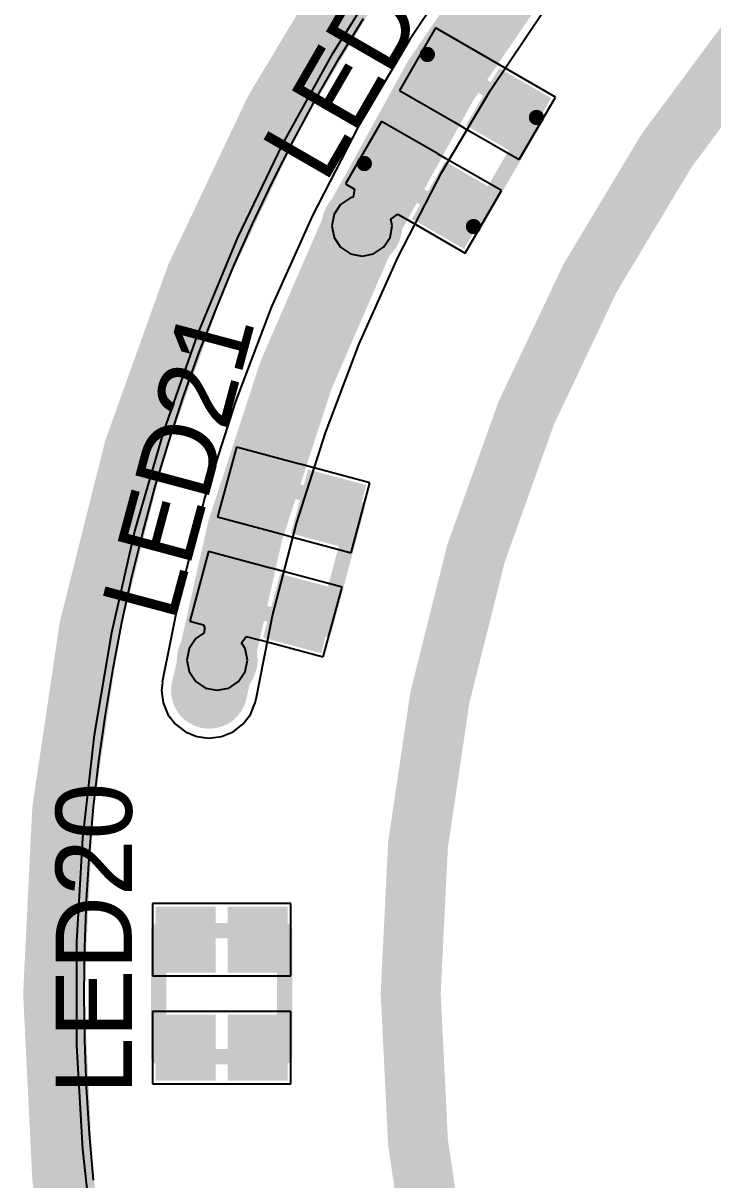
# Model space of a CAD drawing. Header units: millimetres. Extents: x 1.51 to 4.01, y 1.61 to 4.11.
# Drawn here: x 1.51 to 1.962, y 2.738 to 3.497 of the extents above; entities that cross this region are included whole.
import ezdxf

# ---------------------------------------------------------------- set-up
doc = ezdxf.new("R2010")
doc.units = ezdxf.units.MM
doc.header["$MEASUREMENT"] = 0
for name, color, linetype in [('BottomLayer', 5, 'Continuous'), ('BottomSolder', 6, 'Continuous'), ('InternalPlane1', 76, 'Continuous'), ('InternalPlane2', 16, 'Continuous'), ('Mechanical1', 6, 'Continuous'), ('Mechanical13', 56, 'Continuous'), ('Mechanical3', 76, 'Continuous'), ('MultiLayer', 9, 'Continuous'), ('TopLayer', 1, 'Continuous'), ('TopOverlay', 2, 'Continuous'), ('TopPaste', 8, 'Continuous'), ('TopSolder', 216, 'Continuous'), ('ViaHoleLayer', 16, 'Continuous')]:
    doc.layers.add(name, color=color, linetype=linetype)

# ---------------------------------------------------------------- blocks, each defined once
blk = doc.blocks.new('LTSN_N213EGBW_46')
at = {"layer": 'Mechanical13', "const_width": 0.01}
for points in [[(-0.0413386, -0.0413386), (-0.0413386, 0.0413386)], [(-0.0413386, 0.0413386), (0.0413386, 0.0413386)], [(0.0413386, -0.0413386), (0.0413386, 0.0413386)], [(-0.0413386, -0.0413386), (0.0413386, -0.0413386)]]:
    blk.add_lwpolyline(points, dxfattribs=at)
at = {"layer": 'Mechanical13', "const_width": 0.005}
for points in [[(-0.0438386, 0.0413386, 1), (-0.0388386, 0.0413386, 1)], [(-0.0438386, 0.0413386, 1), (-0.0388386, 0.0413386, 1)], [(0.0388386, 0.0413386, 1), (0.0438386, 0.0413386, 1)], [(0.0388386, 0.0413386, 1), (0.0438386, 0.0413386, 1)], [(-0.0438386, -0.0413386, 1), (-0.0388386, -0.0413386, 1)], [(-0.0438386, -0.0413386, 1), (-0.0388386, -0.0413386, 1)], [(0.0388386, -0.0413386, 1), (0.0438386, -0.0413386, 1)], [(0.0388386, -0.0413386, 1), (0.0438386, -0.0413386, 1)]]:
    blk.add_lwpolyline(points, format="xyb", close=True, dxfattribs=at)
at = {"layer": 'TopLayer'}
for points in [[(-0.03937, 0.0177166), (-0.007874, 0.0177166), (-0.03937, 0.0531496), (-0.007874, 0.0531496)], [(0.03937, 0.0531496), (0.007874, 0.0531496), (0.03937, 0.0177166), (0.007874, 0.0177166)], [(-0.007874, -0.0177166), (-0.03937, -0.0177166), (-0.007874, -0.0531496), (-0.03937, -0.0531496)], [(0.03937, -0.0177166), (0.007874, -0.0177166), (0.03937, -0.0531496), (0.007874, -0.0531496)]]:
    blk.add_solid(points, dxfattribs=at)
at = {"layer": 'TopPaste'}
for points in [[(-0.03937, 0.0177166), (-0.007874, 0.0177166), (-0.03937, 0.0531496), (-0.007874, 0.0531496)], [(0.03937, 0.0531496), (0.007874, 0.0531496), (0.03937, 0.0177166), (0.007874, 0.0177166)], [(-0.007874, -0.0177166), (-0.03937, -0.0177166), (-0.007874, -0.0531496), (-0.03937, -0.0531496)], [(0.03937, -0.0177166), (0.007874, -0.0177166), (0.03937, -0.0531496), (0.007874, -0.0531496)]]:
    blk.add_solid(points, dxfattribs=at)
at = {"layer": 'TopSolder'}
for points in [[(-0.04337, 0.0137166), (-0.003874, 0.0137166), (-0.04337, 0.0571496), (-0.003874, 0.0571496)], [(0.04337, 0.0571496), (0.003874, 0.0571496), (0.04337, 0.0137166), (0.003874, 0.0137166)], [(-0.003874, -0.0137166), (-0.04337, -0.0137166), (-0.003874, -0.0571496), (-0.04337, -0.0571496)], [(0.04337, -0.0137166), (0.003874, -0.0137166), (0.04337, -0.0571496), (0.003874, -0.0571496)]]:
    blk.add_solid(points, dxfattribs=at)
blk = doc.blocks.new('LTSN_N213EGBW_47')
at = {"layer": 'Mechanical13', "const_width": 0.01}
for points in [[(-0.0413386, -0.0413386), (-0.0413386, 0.0413386)], [(-0.0413386, 0.0413386), (0.0413386, 0.0413386)], [(0.0413386, -0.0413386), (0.0413386, 0.0413386)], [(-0.0413386, -0.0413386), (0.0413386, -0.0413386)]]:
    blk.add_lwpolyline(points, dxfattribs=at)
at = {"layer": 'Mechanical13', "const_width": 0.005}
for points in [[(-0.0438386, 0.0413386, 1), (-0.0388386, 0.0413386, 1)], [(-0.0438386, 0.0413386, 1), (-0.0388386, 0.0413386, 1)], [(0.0388386, 0.0413386, 1), (0.0438386, 0.0413386, 1)], [(0.0388386, 0.0413386, 1), (0.0438386, 0.0413386, 1)], [(-0.0438386, -0.0413386, 1), (-0.0388386, -0.0413386, 1)], [(-0.0438386, -0.0413386, 1), (-0.0388386, -0.0413386, 1)], [(0.0388386, -0.0413386, 1), (0.0438386, -0.0413386, 1)], [(0.0388386, -0.0413386, 1), (0.0438386, -0.0413386, 1)]]:
    blk.add_lwpolyline(points, format="xyb", close=True, dxfattribs=at)
at = {"layer": 'TopLayer'}
for points in [[(-0.03937, 0.0177166), (-0.007874, 0.0177166), (-0.03937, 0.0531496), (-0.007874, 0.0531496)], [(0.03937, 0.0531496), (0.007874, 0.0531496), (0.03937, 0.0177166), (0.007874, 0.0177166)], [(-0.007874, -0.0177166), (-0.03937, -0.0177166), (-0.007874, -0.0531496), (-0.03937, -0.0531496)], [(0.03937, -0.0177166), (0.007874, -0.0177166), (0.03937, -0.0531496), (0.007874, -0.0531496)]]:
    blk.add_solid(points, dxfattribs=at)
at = {"layer": 'TopPaste'}
for points in [[(-0.03937, 0.0177166), (-0.007874, 0.0177166), (-0.03937, 0.0531496), (-0.007874, 0.0531496)], [(0.03937, 0.0531496), (0.007874, 0.0531496), (0.03937, 0.0177166), (0.007874, 0.0177166)], [(-0.007874, -0.0177166), (-0.03937, -0.0177166), (-0.007874, -0.0531496), (-0.03937, -0.0531496)], [(0.03937, -0.0177166), (0.007874, -0.0177166), (0.03937, -0.0531496), (0.007874, -0.0531496)]]:
    blk.add_solid(points, dxfattribs=at)
at = {"layer": 'TopSolder'}
for points in [[(-0.04337, 0.0137166), (-0.003874, 0.0137166), (-0.04337, 0.0571496), (-0.003874, 0.0571496)], [(0.04337, 0.0571496), (0.003874, 0.0571496), (0.04337, 0.0137166), (0.003874, 0.0137166)], [(-0.003874, -0.0137166), (-0.04337, -0.0137166), (-0.003874, -0.0571496), (-0.04337, -0.0571496)], [(0.04337, -0.0137166), (0.003874, -0.0137166), (0.04337, -0.0571496), (0.003874, -0.0571496)]]:
    blk.add_solid(points, dxfattribs=at)
blk = doc.blocks.new('LTSN_N213EGBW_48')
at = {"layer": 'Mechanical13', "const_width": 0.01}
for points in [[(-0.0413386, -0.0413386), (-0.0413386, 0.0413386)], [(-0.0413386, 0.0413386), (0.0413386, 0.0413386)], [(0.0413386, -0.0413386), (0.0413386, 0.0413386)], [(-0.0413386, -0.0413386), (0.0413386, -0.0413386)]]:
    blk.add_lwpolyline(points, dxfattribs=at)
at = {"layer": 'Mechanical13', "const_width": 0.005}
for points in [[(-0.0438386, 0.0413386, 1), (-0.0388386, 0.0413386, 1)], [(-0.0438386, 0.0413386, 1), (-0.0388386, 0.0413386, 1)], [(0.0388386, 0.0413386, 1), (0.0438386, 0.0413386, 1)], [(0.0388386, 0.0413386, 1), (0.0438386, 0.0413386, 1)], [(-0.0438386, -0.0413386, 1), (-0.0388386, -0.0413386, 1)], [(-0.0438386, -0.0413386, 1), (-0.0388386, -0.0413386, 1)], [(0.0388386, -0.0413386, 1), (0.0438386, -0.0413386, 1)], [(0.0388386, -0.0413386, 1), (0.0438386, -0.0413386, 1)]]:
    blk.add_lwpolyline(points, format="xyb", close=True, dxfattribs=at)
at = {"layer": 'TopLayer'}
for points in [[(-0.03937, 0.0177166), (-0.007874, 0.0177166), (-0.03937, 0.0531496), (-0.007874, 0.0531496)], [(0.03937, 0.0531496), (0.007874, 0.0531496), (0.03937, 0.0177166), (0.007874, 0.0177166)], [(-0.007874, -0.0177166), (-0.03937, -0.0177166), (-0.007874, -0.0531496), (-0.03937, -0.0531496)], [(0.03937, -0.0177166), (0.007874, -0.0177166), (0.03937, -0.0531496), (0.007874, -0.0531496)]]:
    blk.add_solid(points, dxfattribs=at)
at = {"layer": 'TopPaste'}
for points in [[(-0.03937, 0.0177166), (-0.007874, 0.0177166), (-0.03937, 0.0531496), (-0.007874, 0.0531496)], [(0.03937, 0.0531496), (0.007874, 0.0531496), (0.03937, 0.0177166), (0.007874, 0.0177166)], [(-0.007874, -0.0177166), (-0.03937, -0.0177166), (-0.007874, -0.0531496), (-0.03937, -0.0531496)], [(0.03937, -0.0177166), (0.007874, -0.0177166), (0.03937, -0.0531496), (0.007874, -0.0531496)]]:
    blk.add_solid(points, dxfattribs=at)
at = {"layer": 'TopSolder'}
for points in [[(-0.04337, 0.0137166), (-0.003874, 0.0137166), (-0.04337, 0.0571496), (-0.003874, 0.0571496)], [(0.04337, 0.0571496), (0.003874, 0.0571496), (0.04337, 0.0137166), (0.003874, 0.0137166)], [(-0.003874, -0.0137166), (-0.04337, -0.0137166), (-0.003874, -0.0571496), (-0.04337, -0.0571496)], [(0.04337, -0.0137166), (0.003874, -0.0137166), (0.04337, -0.0571496), (0.003874, -0.0571496)]]:
    blk.add_solid(points, dxfattribs=at)

msp = doc.modelspace()

# ---------------------------------------------------------------- linework, layer by layer
at = {"layer": 'BottomLayer'}
for p, q in [((1.7999769, 3.5411727), (1.7632935, 3.4862722)), ((1.7130754, 3.4775657), (1.7493497, 3.5352958)), ((1.8162346, 3.4530071), (1.8509695, 3.5049915)), ((1.7632935, 3.4862722), (1.7297462, 3.4294012)), ((1.6800945, 3.4178912), (1.7130754, 3.4775657)), ((1.7844691, 3.3991568), (1.8162346, 3.4530071)), ((1.7297462, 3.4294012), (1.6994404, 3.3707386)), ((1.6505125, 3.3564634), (1.6800945, 3.4178912)), ((1.7557731, 3.3436102), (1.7844691, 3.3991568)), ((1.6994404, 3.3707386), (1.6724715, 3.3104691)), ((1.6244216, 3.2934745), (1.6505125, 3.3564634)), ((1.7302367, 3.2865419), (1.7557731, 3.3436102)), ((1.6724715, 3.3104691), (1.6489244, 3.2487822)), ((1.6019024, 3.2291183), (1.6244216, 3.2934745)), ((1.7079403, 3.2281316), (1.7302367, 3.2865419)), ((1.6489244, 3.2487822), (1.6288731, 3.185872)), ((1.5830279, 3.1636033), (1.6019024, 3.2291183)), ((1.6889541, 3.168563), (1.7079403, 3.2281316)), ((1.6288731, 3.185872), (1.6123808, 3.1219366)), ((1.6733377, 3.1080236), (1.6889541, 3.168563)), ((1.5678563, 3.097133), (1.5830279, 3.1636033)), ((1.6123808, 3.1219366), (1.6009311, 3.0643751)), ((1.6624963, 3.0535197), (1.6733377, 3.1080236)), ((1.5564354, 3.0299148), (1.5678563, 3.097133)), ((1.6011779, 3.0643316), (1.6004685, 3.0589434)), ((1.6009311, 3.0643751), (1.6011779, 3.0643316)), ((1.6004685, 3.0589434), (1.6015339, 3.0508508)), ((1.6619382, 3.0508508), (1.6624965, 3.0535195)), ((1.6624965, 3.0535195), (1.6624963, 3.0535197)), ((1.6015339, 3.0508508), (1.6046576, 3.0433096)), ((1.6588144, 3.0433096), (1.661134, 3.0489096)), ((1.661134, 3.0489096), (1.6619382, 3.0508508)), ((1.6046576, 3.0433096), (1.6096265, 3.0368339)), ((1.6538455, 3.0368339), (1.6588144, 3.0433096)), ((1.5488017, 2.9621632), (1.5564354, 3.0299148)), ((1.6096265, 3.0368339), (1.6161022, 3.031865)), ((1.6161022, 3.031865), (1.6236434, 3.0287413)), ((1.6398286, 3.0287413), (1.6473698, 3.031865)), ((1.6473698, 3.031865), (1.6538455, 3.0368339)), ((1.6236434, 3.0287413), (1.631736, 3.0276759)), ((1.631736, 3.0276759), (1.6398286, 3.0287413)), ((1.5449789, 2.8940909), (1.5488017, 2.9621632)), ((1.5449789, 2.86), (1.5449789, 2.8940909)), ((1.5449789, 2.825909), (1.5449789, 2.86)), ((1.5488017, 2.7578367), (1.5449789, 2.825909)), ((1.5564354, 2.6900851), (1.5488017, 2.7578367))]:
    msp.add_line(p, q, dxfattribs=at)
at = {"layer": 'BottomLayer', "const_width": 0.05}
msp.add_lwpolyline([(1.631736, 3.0589434, -0.3152987888790466), (2.5610566, 3.988264)], format="xyb", dxfattribs=at)
at = {"layer": 'BottomLayer'}
for points, const_width in [([(1.72525, 3.364, 1), (1.73875, 3.364, 1)], 0.0135), ([(1.63025, 3.079, 1), (1.64375, 3.079, 1)], 0.0135), ([(1.619236, 3.0589434, 1), (1.644236, 3.0589434, 1)], 0.025)]:
    msp.add_lwpolyline(points, format="xyb", close=True, dxfattribs=dict(at, const_width=const_width))
at = {"layer": 'BottomSolder', "const_width": 0.0175}
for points in [[(1.72325, 3.364, 1), (1.74075, 3.364, 1)], [(1.62825, 3.079, 1), (1.64575, 3.079, 1)]]:
    msp.add_lwpolyline(points, format="xyb", close=True, dxfattribs=at)
at = {"layer": 'InternalPlane1'}
for p, q in [((1.7169869, 3.4739862), (1.7328756, 3.5002115)), ((1.7017677, 3.4473668), (1.7169869, 3.4739862)), ((1.6872277, 3.4203704), (1.7017677, 3.4473668)), ((1.6733763, 3.3930144), (1.6872277, 3.4203704)), ((1.6602223, 3.3653162), (1.6733763, 3.3930144)), ((1.6477742, 3.3372937), (1.6602223, 3.3653162)), ((1.63604, 3.3089648), (1.6477742, 3.3372937)), ((1.6250272, 3.2803477), (1.63604, 3.3089648)), ((1.6147429, 3.2514609), (1.6250272, 3.2803477)), ((1.6051937, 3.2223228), (1.6147429, 3.2514609)), ((1.5963857, 3.1929522), (1.6051937, 3.2223228)), ((1.5883245, 3.1633678), (1.5963857, 3.1929522)), ((1.5810154, 3.1335887), (1.5883245, 3.1633678)), ((1.5744631, 3.103634), (1.5810154, 3.1335887)), ((1.5686716, 3.073523), (1.5744631, 3.103634)), ((1.5636448, 3.0432749), (1.5686716, 3.073523)), ((1.5593859, 3.0129091), (1.5636448, 3.0432749)), ((1.5558976, 2.9824452), (1.5593859, 3.0129091)), ((1.5531822, 2.9519028), (1.5558976, 2.9824452)), ((1.5512413, 2.9213013), (1.5531822, 2.9519028)), ((1.5500763, 2.8906605), (1.5512413, 2.9213013)), ((1.5496986, 2.8608446), (1.5500763, 2.8906605)), ((1.5497818, 2.86), (1.5496986, 2.8608446)), ((1.5496986, 2.8591554), (1.5497818, 2.86)), ((1.5500763, 2.8293395), (1.5496986, 2.8591554)), ((1.5512413, 2.7986987), (1.5500763, 2.8293395)), ((1.5531822, 2.7680972), (1.5512413, 2.7986987)), ((1.5558976, 2.7375548), (1.5531822, 2.7680972))]:
    msp.add_line(p, q, dxfattribs=at)
at = {"layer": 'InternalPlane1', "const_width": 0.04}
for points in [[(1.529685, 2.86, -0.414213562372877), (2.76, 4.090315)], [(2.76, 1.629685, -0.414213562372877), (1.529685, 2.86)]]:
    msp.add_lwpolyline(points, format="xyb", dxfattribs=at)
at = {"layer": 'InternalPlane1'}
for points, const_width in [([(1.71875, 3.364, 1), (1.74525, 3.364, 1)], 0.0265), ([(1.62375, 3.079, 1), (1.65025, 3.079, 1)], 0.0265), ([(1.519685, 2.86, 1), (1.539685, 2.86, 1)], 0.02), ([(1.519685, 2.86, 1), (1.539685, 2.86, 1)], 0.02)]:
    msp.add_lwpolyline(points, format="xyb", close=True, dxfattribs=dict(at, const_width=const_width))
at = {"layer": 'InternalPlane2'}
for p, q in [((1.7169869, 3.4739862), (1.7328756, 3.5002115)), ((1.7017677, 3.4473668), (1.7169869, 3.4739862)), ((1.6872277, 3.4203704), (1.7017677, 3.4473668)), ((1.6733763, 3.3930144), (1.6872277, 3.4203704)), ((1.6602223, 3.3653162), (1.6733763, 3.3930144)), ((1.6477742, 3.3372937), (1.6602223, 3.3653162)), ((1.63604, 3.3089648), (1.6477742, 3.3372937)), ((1.6250272, 3.2803477), (1.63604, 3.3089648)), ((1.6147429, 3.2514609), (1.6250272, 3.2803477)), ((1.6051937, 3.2223228), (1.6147429, 3.2514609)), ((1.5963857, 3.1929522), (1.6051937, 3.2223228)), ((1.5883245, 3.1633678), (1.5963857, 3.1929522)), ((1.5810154, 3.1335887), (1.5883245, 3.1633678)), ((1.5744631, 3.103634), (1.5810154, 3.1335887)), ((1.5686716, 3.073523), (1.5744631, 3.103634)), ((1.5636448, 3.0432749), (1.5686716, 3.073523)), ((1.5593859, 3.0129091), (1.5636448, 3.0432749)), ((1.5558976, 2.9824452), (1.5593859, 3.0129091)), ((1.5531822, 2.9519028), (1.5558976, 2.9824452)), ((1.5512413, 2.9213013), (1.5531822, 2.9519028)), ((1.5500763, 2.8906605), (1.5512413, 2.9213013)), ((1.5496986, 2.8608446), (1.5500763, 2.8906605)), ((1.5497818, 2.86), (1.5496986, 2.8608446)), ((1.5496986, 2.8591554), (1.5497818, 2.86)), ((1.5500763, 2.8293395), (1.5496986, 2.8591554)), ((1.5512413, 2.7986987), (1.5500763, 2.8293395)), ((1.5531822, 2.7680972), (1.5512413, 2.7986987)), ((1.5558976, 2.7375548), (1.5531822, 2.7680972))]:
    msp.add_line(p, q, dxfattribs=at)
at = {"layer": 'InternalPlane2', "const_width": 0.04}
for points in [[(1.529685, 2.86, -0.414213562372877), (2.76, 4.090315)], [(2.76, 1.629685, -0.414213562372877), (1.529685, 2.86)]]:
    msp.add_lwpolyline(points, format="xyb", dxfattribs=at)
at = {"layer": 'InternalPlane2'}
for points, const_width in [([(1.71875, 3.364, 1), (1.74525, 3.364, 1)], 0.0265), ([(1.62375, 3.079, 1), (1.65025, 3.079, 1)], 0.0265), ([(1.519685, 2.86, 1), (1.539685, 2.86, 1)], 0.02), ([(1.519685, 2.86, 1), (1.539685, 2.86, 1)], 0.02)]:
    msp.add_lwpolyline(points, format="xyb", close=True, dxfattribs=dict(at, const_width=const_width))
at = {"layer": 'Mechanical1'}
for points, const_width in [([(3.990315, 2.86, 1), (1.529685, 2.86, 1)], 0.01), ([(1.527185, 2.86, 1), (1.532185, 2.86, 1)], 0.005)]:
    msp.add_lwpolyline(points, format="xyb", close=True, dxfattribs=dict(at, const_width=const_width))
at = {"layer": 'Mechanical3'}
for points, const_width in [([(3.756063, 2.86, 1), (1.763937, 2.86, 1)], 0.0393701), ([(1.7540945, 2.86, 1), (1.7737795, 2.86, 1)], 0.019685)]:
    msp.add_lwpolyline(points, format="xyb", close=True, dxfattribs=dict(at, const_width=const_width))
at = {"layer": 'MultiLayer', "const_width": 0.0135}
for points in [[(1.72525, 3.364, 1), (1.73875, 3.364, 1)], [(1.63025, 3.079, 1), (1.64375, 3.079, 1)]]:
    msp.add_lwpolyline(points, format="xyb", close=True, dxfattribs=at)
at = {"layer": 'TopLayer'}
for p, q in [((1.7130754, 3.4775657), (1.7493497, 3.5352958)), ((1.7802665, 3.4939495), (1.75655, 3.4528713)), ((1.8168508, 3.4728276), (1.7802665, 3.4939495)), ((1.6800945, 3.4178912), (1.7130754, 3.4775657)), ((1.8179353, 3.4722016), (1.8168508, 3.4728276)), ((1.8222654, 3.4697014), (1.8179353, 3.4722016)), ((1.8588497, 3.4485795), (1.8222654, 3.4697014)), ((1.75655, 3.4528713), (1.7931344, 3.4317493)), ((1.8351332, 3.4075013), (1.8588497, 3.4485795)), ((1.7448334, 3.4325775), (1.7211169, 3.3914993)), ((1.7814177, 3.4114556), (1.7448334, 3.4325775)), ((1.7931344, 3.4317493), (1.7974645, 3.4292492)), ((1.7974645, 3.4292492), (1.7985488, 3.4286233)), ((1.7985488, 3.4286233), (1.8351332, 3.4075013)), ((1.6505125, 3.3564634), (1.6800945, 3.4178912)), ((1.7825022, 3.4108296), (1.7814177, 3.4114556)), ((1.7868323, 3.4083294), (1.7825022, 3.4108296)), ((1.8234166, 3.3872075), (1.7868323, 3.4083294)), ((1.7211169, 3.3914993), (1.727151, 3.3880155)), ((1.727151, 3.3880155), (1.7262808, 3.3827444)), ((1.7997001, 3.3461293), (1.8234166, 3.3872075)), ((1.7243915, 3.3823686), (1.7179413, 3.3780587)), ((1.7262808, 3.3827444), (1.7243915, 3.3823686)), ((1.7136314, 3.3716085), (1.712118, 3.364)), ((1.7179413, 3.3780587), (1.7136314, 3.3716085)), ((1.7509913, 3.3684778), (1.7554533, 3.3716752)), ((1.7554533, 3.3716752), (1.7620314, 3.3678772)), ((1.712118, 3.364), (1.7136314, 3.3563915)), ((1.7503686, 3.3563915), (1.751882, 3.364)), ((1.751882, 3.364), (1.7509913, 3.3684778)), ((1.7620314, 3.3678772), (1.7631157, 3.3672513)), ((1.7631157, 3.3672513), (1.7997001, 3.3461293)), ((1.6244216, 3.2934745), (1.6505125, 3.3564634)), ((1.7136314, 3.3563915), (1.7179413, 3.3499413)), ((1.7460587, 3.3499413), (1.7503686, 3.3563915)), ((1.7179413, 3.3499413), (1.7243915, 3.3456314)), ((1.7396085, 3.3456314), (1.7460587, 3.3499413)), ((1.7243915, 3.3456314), (1.732, 3.344118)), ((1.732, 3.344118), (1.7396085, 3.3456314)), ((1.6019024, 3.2291183), (1.6244216, 3.2934745)), ((1.5830279, 3.1636033), (1.6019024, 3.2291183)), ((1.649572, 3.2187745), (1.6372955, 3.1729577)), ((1.6903765, 3.2078409), (1.649572, 3.2187745)), ((1.6915859, 3.207517), (1.6903765, 3.2078409)), ((1.6964156, 3.2062228), (1.6915859, 3.207517)), ((1.7372201, 3.1952892), (1.6964156, 3.2062228)), ((1.7249436, 3.1494724), (1.7372201, 3.1952892)), ((1.6372955, 3.1729577), (1.6781, 3.1620241)), ((1.5678563, 3.097133), (1.5830279, 3.1636033)), ((1.6781, 3.1620241), (1.6829297, 3.1607299)), ((1.6829297, 3.1607299), (1.6841391, 3.160406)), ((1.6841391, 3.160406), (1.7249436, 3.1494724)), ((1.6312304, 3.150323), (1.6189539, 3.1045062)), ((1.6720349, 3.1393894), (1.6312304, 3.150323)), ((1.6732443, 3.1390655), (1.6720349, 3.1393894)), ((1.678074, 3.1377713), (1.6732443, 3.1390655)), ((1.7188785, 3.1268377), (1.678074, 3.1377713)), ((1.706602, 3.0810209), (1.7188785, 3.1268377)), ((1.6189539, 3.1045062), (1.6280937, 3.1020572)), ((1.6280937, 3.1020572), (1.6285696, 3.1003379)), ((1.6285696, 3.1003379), (1.6284989, 3.0967722)), ((1.5564354, 3.0299148), (1.5678563, 3.097133)), ((1.6229413, 3.0930587), (1.6186314, 3.0866085)), ((1.6284989, 3.0967722), (1.6229413, 3.0930587)), ((1.6529562, 3.0902189), (1.6560681, 3.0945615)), ((1.6560681, 3.0945615), (1.6645881, 3.0922784)), ((1.6645881, 3.0922784), (1.6657975, 3.0919545)), ((1.6657975, 3.0919545), (1.706602, 3.0810209)), ((1.6186314, 3.0866085), (1.617118, 3.079)), ((1.6553686, 3.0866085), (1.6529562, 3.0902189)), ((1.656882, 3.079), (1.6553686, 3.0866085)), ((1.617118, 3.079), (1.6186314, 3.0713915)), ((1.6553686, 3.0713915), (1.656882, 3.079)), ((1.6186314, 3.0713915), (1.6229413, 3.0649413)), ((1.6510587, 3.0649413), (1.6553686, 3.0713915)), ((1.6229413, 3.0649413), (1.6293915, 3.0606314)), ((1.6293915, 3.0606314), (1.637, 3.059118)), ((1.637, 3.059118), (1.6446085, 3.0606314)), ((1.6446085, 3.0606314), (1.6510587, 3.0649413)), ((1.5488017, 2.9621632), (1.5564354, 3.0299148)), ((1.5449789, 2.8940909), (1.5488017, 2.9621632)), ((1.6367952, 2.9191496), (1.5945513, 2.9191496)), ((1.5945513, 2.9191496), (1.5945513, 2.8717166)), ((1.6380473, 2.9191497), (1.6367952, 2.9191496)), ((1.6417953, 2.9191497), (1.6380473, 2.9191497)), ((1.6430474, 2.9191496), (1.6417953, 2.9191497)), ((1.6852913, 2.9191496), (1.6430474, 2.9191496)), ((1.6852913, 2.8717166), (1.6852913, 2.9191496)), ((1.5449789, 2.86), (1.5449789, 2.8940909)), ((1.5945513, 2.8717166), (1.6367952, 2.8717166)), ((1.6367952, 2.8717166), (1.6380473, 2.8717165)), ((1.6380473, 2.8717165), (1.6417953, 2.8717165)), ((1.6417953, 2.8717165), (1.6430474, 2.8717166)), ((1.6430474, 2.8717166), (1.6852913, 2.8717166)), ((1.5449789, 2.825909), (1.5449789, 2.86)), ((1.6367952, 2.8482834), (1.5945513, 2.8482834)), ((1.5945513, 2.8482834), (1.5945513, 2.8008504)), ((1.6380473, 2.8482835), (1.6367952, 2.8482834)), ((1.6417953, 2.8482835), (1.6380473, 2.8482835)), ((1.6430474, 2.8482834), (1.6417953, 2.8482835)), ((1.6852913, 2.8482834), (1.6430474, 2.8482834)), ((1.6852913, 2.8008504), (1.6852913, 2.8482834)), ((1.5488017, 2.7578367), (1.5449789, 2.825909)), ((1.5945513, 2.8008504), (1.6367952, 2.8008504)), ((1.6367952, 2.8008504), (1.6380473, 2.8008503)), ((1.6380473, 2.8008503), (1.6417953, 2.8008503)), ((1.6417953, 2.8008503), (1.6430474, 2.8008504)), ((1.6430474, 2.8008504), (1.6852913, 2.8008504)), ((1.5564354, 2.6900851), (1.5488017, 2.7578367))]:
    msp.add_line(p, q, dxfattribs=at)
at = {"layer": 'TopLayer', "const_width": 0.0135}
for points in [[(1.72525, 3.364, 1), (1.73875, 3.364, 1)], [(1.63025, 3.079, 1), (1.64375, 3.079, 1)]]:
    msp.add_lwpolyline(points, format="xyb", close=True, dxfattribs=at)
at = {"layer": 'ViaHoleLayer', "const_width": 0.0065}
for points in [[(1.72875, 3.364, 1), (1.73525, 3.364, 1)], [(1.63375, 3.079, 1), (1.64025, 3.079, 1)]]:
    msp.add_lwpolyline(points, format="xyb", close=True, dxfattribs=at)

# ---------------------------------------------------------------- block references
for name, p, rotation in [('LTSN_N213EGBW_48', (1.7899833, 3.4200394), 330.0000000000001), ('LTSN_N213EGBW_47', (1.678087, 3.1498977), 345)]:
    msp.add_blockref(name, p, dxfattribs=dict(rotation=rotation))
msp.add_blockref('LTSN_N213EGBW_46', (1.6399213, 2.86))

# ---------------------------------------------------------------- texts
at = {"layer": 'TopOverlay'}
for s, rotation, p in [('LED22', 60.00000000000001, (1.708, 3.391)), ('LED21', 75.00000000000001, (1.609, 3.103)), ('LED20', 90, (1.581, 2.794))]:
    msp.add_text(s, height=0.05, rotation=rotation, dxfattribs=at).set_placement(p)

doc.saveas('drawing.dxf')
